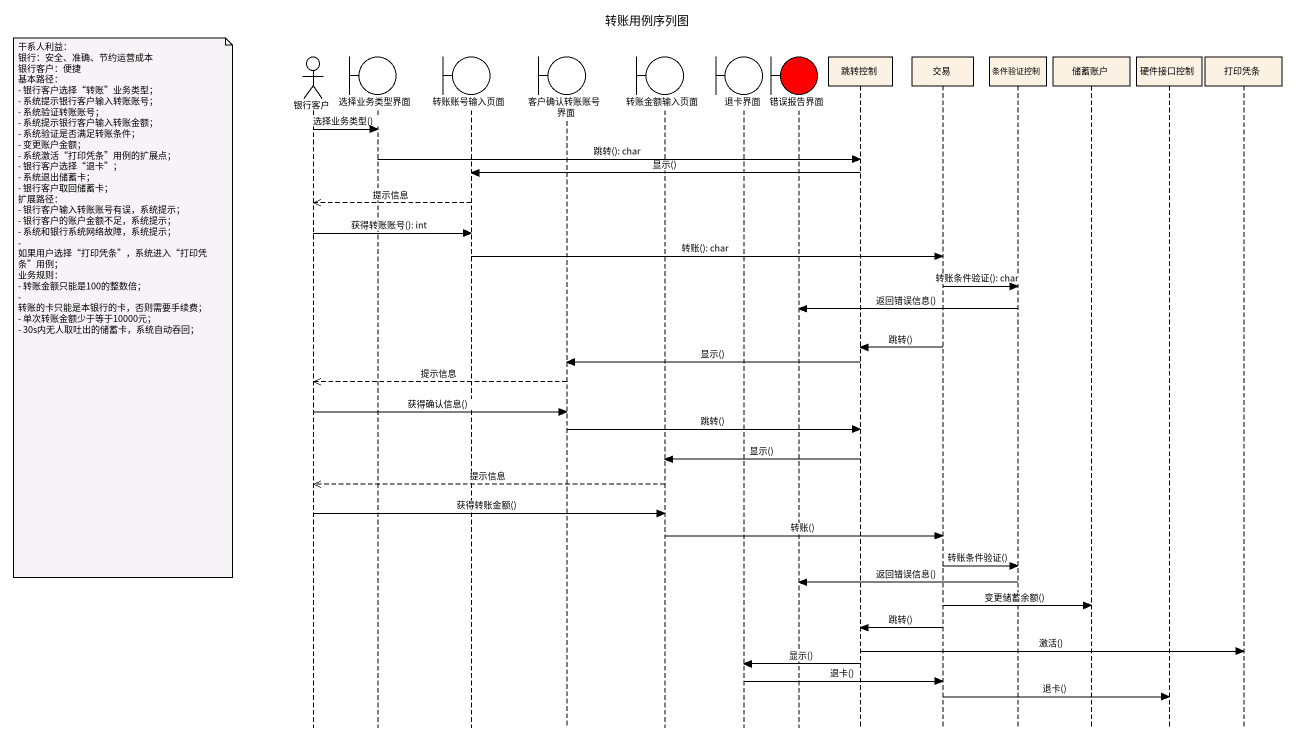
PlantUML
@startuml
title 转账用例序列图
hide footbox
actor 银行客户
boundary 选择业务类型界面
boundary 转账账号输入页面
boundary 客户确认转账账号界面
boundary 转账金额输入页面
boundary 退卡界面
boundary 错误报告界面 #FF0000
participant 跳转控制
participant 交易
participant 条件验证控制
participant 储蓄账户
participant 硬件接口控制
participant 打印凭条

银行客户 -> 选择业务类型界面 : 选择业务类型()
选择业务类型界面 -> 跳转控制 : 跳转(): char
跳转控制 -> 转账账号输入页面 : 显示()
转账账号输入页面 -->> 银行客户 : 提示信息
银行客户 -> 转账账号输入页面 : 获得转账账号(): int
转账账号输入页面 -> 交易 : 转账(): char
交易 -> 条件验证控制 : 转账条件验证(): char
note left of 银行客户
  干系人利益：
  银行：安全、准确、节约运营成本
  银行客户：便捷
  基本路径：
  - 银行客户选择“转账”业务类型；
  - 系统提示银行客户输入转账账号；
  - 系统验证转账账号；
  - 系统提示银行客户输入转账金额；
  - 系统验证是否满足转账条件；
  - 变更账户金额；
  - 系统激活“打印凭条”用例的扩展点；
  - 银行客户选择“退卡”；
  - 系统退出储蓄卡；
  - 银行客户取回储蓄卡；
  扩展路径：
  - 银行客户输入转账账号有误，系统提示；
  - 银行客户的账户金额不足，系统提示；
  - 系统和银行系统网络故障，系统提示；
  - 如果用户选择“打印凭条”，系统进入“打印凭条”用例；
  业务规则：
  - 转账金额只能是100的整数倍；
  - 转账的卡只能是本银行的卡，否则需要手续费；
  - 单次转账金额少于等于10000元；
  - 30s内无人取吐出的储蓄卡，系统自动吞回；
end note
条件验证控制 -> 错误报告界面 : 返回错误信息()
交易 -> 跳转控制 : 跳转()
跳转控制 -> 客户确认转账账号界面 : 显示()
客户确认转账账号界面 -->> 银行客户 : 提示信息
银行客户 -> 客户确认转账账号界面 : 获得确认信息()
客户确认转账账号界面 -> 跳转控制 : 跳转()
跳转控制 -> 转账金额输入页面 : 显示()
转账金额输入页面 -->> 银行客户 : 提示信息
银行客户 -> 转账金额输入页面 : 获得转账金额()
转账金额输入页面 -> 交易 : 转账()
交易 -> 条件验证控制 : 转账条件验证()
条件验证控制 -> 错误报告界面 : 返回错误信息()
交易 -> 储蓄账户 : 变更储蓄余额()
交易 -> 跳转控制 : 跳转()
跳转控制 -> 打印凭条 : 激活()
跳转控制 -> 退卡界面 : 显示()
退卡界面 -> 交易 : 退卡()
交易 -> 硬件接口控制 : 退卡()
@enduml
